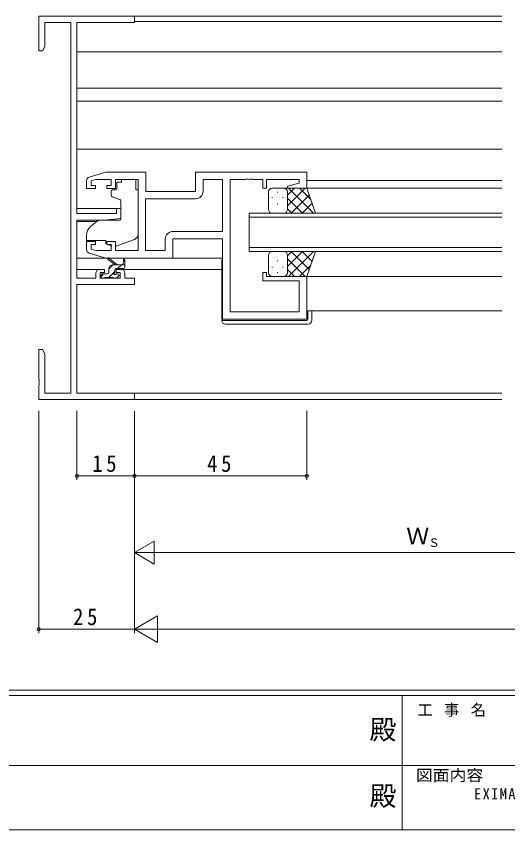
# Model space of a CAD drawing. Units: millimetres on the paper. Extents: x -420 to 373, y -297 to 267.
# Drawn here: x -133.4 to -5.1, y -297 to -84.7 of the extents above; entities that cross this region are included whole.
import ezdxf
from ezdxf.enums import TextEntityAlignment as Align

# ---------------------------------------------------------------- set-up
doc = ezdxf.new("R2010")
doc.units = ezdxf.units.MM
for name, color, linetype, lineweight in [('0-1_YKK_ZWAK', 7, 'Continuous', 9), ('0-3_YKK_11', 7, 'Continuous', 9), ('0-4_YKK_12', 2, 'Continuous', 9), ('0-5_YKK_13', 4, 'Continuous', 9), ('0-7_YKK_D', 6, 'Continuous', 9)]:
    doc.layers.add(name, color=color, linetype=linetype, lineweight=lineweight)
doc.layers.add('0-2_USER1', color=3, linetype='Continuous')
doc.styles.add('ＭＳ ゴシック', font='')
doc.styles.get('ＭＳ ゴシック').set_extended_font_data('MS Gothic')

msp = doc.modelspace()

# ---------------------------------------------------------------- linework, layer by layer
at = {"layer": '0-1_YKK_ZWAK'}
for p, q in [((352.3, -260.6), (-417.7, -260.6)), ((314.5, -262), (-417.7, -262)), ((-32.7, -262), (-32.7, -297)), ((-160.1, -280.199), (-31.3, -280.199)), ((-31.3, -280.199), (97.5, -280.199)), ((-417.7, -297), (314.5, -297))]:
    msp.add_line(p, q, dxfattribs=at)
at = {"layer": '0-3_YKK_11'}
for p, q in [((-127.593, -84.661), (-127.593, -93.661)), ((-102.593, -84.661), (-127.593, -84.661)), ((-102.593, -86.291), (-102.593, -84.661)), ((-125.963, -86.291), (-119.223, -86.291)), ((-125.963, -92.569), (-125.963, -86.291)), ((-119.223, -86.291), (-119.223, -183.031)), ((-117.593, -86.291), (-102.593, -86.291)), ((-117.593, -136.161), (-117.593, -86.291)), ((-126.593, -93.661), (-125.963, -92.569)), ((-127.593, -93.661), (-126.593, -93.661)), ((-114.381, -126.647), (-110.094, -125.361)), ((-112.699, -127.291), (-113.894, -127.649)), ((-108.694, -127.291), (-112.699, -127.291)), ((-110.094, -125.361), (-99.593, -125.361)), ((-108.694, -128.861), (-108.694, -127.291)), ((-107.494, -127.291), (-107.494, -129.661)), ((-101.593, -127.291), (-107.494, -127.291)), ((-101.593, -145.831), (-101.593, -127.291)), ((-99.593, -125.361), (-99.593, -130.361)), ((-86.593, -125.361), (-57.593, -125.361)), ((-86.593, -130.361), (-86.593, -125.361)), ((-84.663, -127.291), (-79.593, -127.291)), ((-84.663, -130.291), (-84.663, -127.291)), ((-79.593, -127.291), (-79.593, -140.831)), ((-73.552, -127.291), (-77.593, -127.291)), ((-77.593, -127.291), (-77.593, -161.831)), ((-73.368, -127.171), (-73.552, -127.291)), ((-72.819, -127.171), (-73.368, -127.171)), ((-72.635, -127.291), (-72.819, -127.171)), ((-72.552, -127.291), (-72.635, -127.291)), ((-72.368, -127.171), (-72.552, -127.291)), ((-71.819, -127.171), (-72.368, -127.171)), ((-71.635, -127.291), (-71.819, -127.171)), ((-69.093, -127.291), (-71.635, -127.291)), ((-69.093, -129.561), (-69.093, -127.291)), ((-68.093, -127.291), (-68.093, -129.561)), ((-59.523, -127.291), (-68.093, -127.291)), ((-59.523, -128.208), (-59.523, -127.291)), ((-57.593, -125.361), (-57.593, -129.561)), ((-115.094, -129.661), (-115.094, -127.605)), ((-113.894, -127.649), (-113.894, -128.861)), ((-113.894, -128.861), (-112.794, -128.861)), ((-112.794, -128.861), (-112.794, -129.661)), ((-109.794, -128.861), (-108.694, -128.861)), ((-109.794, -129.661), (-109.794, -128.861)), ((-62.623, -129.038), (-59.523, -128.208)), ((-62.554, -129.561), (-62.623, -129.038)), ((-112.794, -129.661), (-115.094, -129.661)), ((-107.494, -129.661), (-109.794, -129.661)), ((-99.593, -130.361), (-86.593, -130.361)), ((-68.093, -129.561), (-69.093, -129.561)), ((-57.593, -129.561), (-62.554, -129.561)), ((-99.663, -132.291), (-86.663, -132.291)), ((-99.663, -145.831), (-99.663, -132.291)), ((-99.663, -145.831), (-99.663, -132.291)), ((-107.293, -134.861), (-107.293, -136.161)), ((-106.093, -134.861), (-107.293, -134.861)), ((-106.093, -137.467), (-106.093, -134.861)), ((-107.293, -136.161), (-117.593, -136.161)), ((-117.593, -137.861), (-110.593, -137.861)), ((-117.593, -153.031), (-117.593, -137.861)), ((-110.593, -137.861), (-106.093, -137.467)), ((-79.593, -140.831), (-92.523, -140.831)), ((-115.094, -143.461), (-112.794, -143.461)), ((-115.094, -145.517), (-115.094, -143.461)), ((-113.894, -144.261), (-113.894, -145.472)), ((-112.794, -144.261), (-113.894, -144.261)), ((-112.794, -143.461), (-112.794, -144.261)), ((-109.794, -143.461), (-107.494, -143.461)), ((-109.794, -144.261), (-109.794, -143.461)), ((-108.694, -144.261), (-109.794, -144.261)), ((-108.694, -145.831), (-108.694, -144.261)), ((-107.494, -143.461), (-107.494, -145.831)), ((-94.523, -142.831), (-94.523, -145.831)), ((-92.593, -142.761), (-92.593, -147.761)), ((-79.593, -142.761), (-92.593, -142.761)), ((-79.593, -163.761), (-79.593, -142.761)), ((-110.094, -147.761), (-114.381, -146.474)), ((-113.894, -145.472), (-112.699, -145.831)), ((-112.699, -145.831), (-108.694, -145.831)), ((-107.494, -145.831), (-101.593, -145.831)), ((-94.523, -145.831), (-99.663, -145.831)), ((-92.593, -147.761), (-110.094, -147.761)), ((-112.693, -151.761), (-112.693, -153.031)), ((-110.393, -150.761), (-111.693, -150.761)), ((-111.493, -151.561), (-110.393, -151.561)), ((-111.493, -153.031), (-111.493, -151.561)), ((-110.393, -151.561), (-110.393, -150.761)), ((-107.393, -150.761), (-107.393, -151.561)), ((-106.093, -150.761), (-107.393, -150.761)), ((-107.393, -151.561), (-106.293, -151.561)), ((-106.293, -151.561), (-106.293, -153.031)), ((-105.093, -153.031), (-105.093, -151.761)), ((-69.093, -151.561), (-68.093, -151.561)), ((-69.093, -153.761), (-69.093, -151.561)), ((-68.093, -151.561), (-68.093, -152.561)), ((-68.093, -152.561), (-57.593, -152.561)), ((-57.593, -152.561), (-57.593, -163.761)), ((-112.693, -153.031), (-117.593, -153.031)), ((-117.593, -154.661), (-102.593, -154.661)), ((-117.593, -183.031), (-117.593, -154.661)), ((-106.293, -153.031), (-111.493, -153.031)), ((-102.593, -153.031), (-105.093, -153.031)), ((-102.593, -154.661), (-102.593, -153.031)), ((-59.523, -153.761), (-69.093, -153.761)), ((-59.523, -161.831), (-59.523, -153.761)), ((-77.593, -161.831), (-59.523, -161.831)), ((-57.593, -163.761), (-79.593, -163.761)), ((-127.593, -171.661), (-127.593, -179.202)), ((-126.593, -171.661), (-127.593, -171.661)), ((-125.963, -172.752), (-126.593, -171.661)), ((-125.963, -183.031), (-125.963, -172.752)), ((-127.593, -179.202), (-127.473, -179.386)), ((-127.473, -179.936), (-127.593, -180.119)), ((-127.593, -180.119), (-127.593, -180.202)), ((-127.593, -180.202), (-127.473, -180.386)), ((-127.473, -179.386), (-127.473, -179.936)), ((-127.473, -180.386), (-127.473, -180.936)), ((-127.473, -180.936), (-127.593, -181.119)), ((-127.593, -181.119), (-127.593, -184.661)), ((-127.593, -184.661), (-102.593, -184.661)), ((-119.223, -183.031), (-125.963, -183.031)), ((-102.593, -183.031), (-117.593, -183.031)), ((-102.593, -184.661), (-102.593, -183.031))]:
    msp.add_line(p, q, dxfattribs=at)
for centre, radius, start, end in [((-114.094, -127.605), 1, 106.69925, 180.00003), ((-86.663, -130.291), 2, 270, 359.99998), ((-92.523, -142.831), 2, 90, 179.99998), ((-114.094, -145.517), 1, 179.99995, 253.30074), ((-111.693, -151.761), 1, 90, 179.99998), ((-106.093, -151.761), 1, 0, 89.99998)]:
    msp.add_arc(centre, radius, start, end, dxfattribs=at)
at = {"layer": '0-4_YKK_12'}
for p, q in [((-6.593, -84.661), (-102.893, -84.661)), ((-6.593, -86.061), (-102.593, -86.061)), ((-6.593, -93.961), (-117.593, -93.961)), ((-6.593, -103.461), (-117.593, -103.461)), ((-6.593, -106.861), (-117.593, -106.861)), ((-6.593, -119.361), (-117.593, -119.361)), ((-6.593, -127.561), (-57.593, -127.561)), ((-6.593, -129.561), (-57.838, -129.561)), ((-106.093, -134.861), (-117.593, -134.861)), ((-72.593, -136.061), (-6.593, -136.061)), ((-72.593, -146.061), (-72.593, -136.061)), ((-6.593, -137.061), (-72.593, -137.061)), ((-112.47, -138.261), (-117.593, -138.261)), ((-72.593, -145.061), (-6.593, -145.061)), ((-6.593, -146.061), (-72.593, -146.061)), ((-111.693, -150.761), (-117.593, -150.761)), ((-79.793, -150.761), (-106.093, -150.761)), ((-6.593, -152.561), (-58.093, -152.561)), ((-6.593, -161.561), (-57.593, -161.561)), ((-6.593, -183.031), (-102.893, -183.031)), ((-6.593, -184.661), (-102.893, -184.661))]:
    msp.add_line(p, q, dxfattribs=at)
at = {"layer": '0-5_YKK_13'}
for p, q in [((-105.993, -127.291), (-105.993, -127.961)), ((-105.993, -127.291), (-102.193, -127.291)), ((-102.193, -127.291), (-102.193, -127.961)), ((-107.163, -128.961), (-107.163, -127.961)), ((-105.993, -127.961), (-107.163, -127.961)), ((-107.163, -128.961), (-107.163, -129.661)), ((-102.193, -128.961), (-102.193, -127.961)), ((-102.193, -129.961), (-102.193, -128.961)), ((-108.693, -130.261), (-108.693, -131.31)), ((-107.463, -129.961), (-108.393, -129.961)), ((-102.193, -129.961), (-101.593, -129.961)), ((-101.593, -141.516), (-101.593, -129.961)), ((-67.593, -135.061), (-67.593, -130.561)), ((-66.594, -129.561), (-63.594, -129.561)), ((-65.23, -130.481), (-65.23, -130.681)), ((-57.594, -129.561), (-63.594, -129.561)), ((-62.594, -134.181), (-57.973, -129.561)), ((-62.593, -131.352), (-60.802, -129.561)), ((-62.593, -130.561), (-62.593, -134.161)), ((-62.593, -130.961), (-62.593, -135.06)), ((-62.325, -129.561), (-55.825, -136.061)), ((-61.645, -136.061), (-56.949, -131.365)), ((-59.497, -129.561), (-56.536, -132.521)), ((-55.272, -136.06), (-57.594, -129.561)), ((-108.364, -131.78), (-106.364, -132.508)), ((-106.093, -132.957), (-106.093, -137.563)), ((-66.645, -131.896), (-66.645, -132.096)), ((-65.23, -133.511), (-65.23, -133.711)), ((-63.815, -131.896), (-63.815, -132.096)), ((-62.593, -132.121), (-58.654, -136.061)), ((-58.816, -136.061), (-56.205, -133.449)), ((-62.593, -134.949), (-61.482, -136.061)), ((-106.31, -137.862), (-111.696, -137.909)), ((-63.593, -136.061), (-66.593, -136.061)), ((-63.815, -136.061), (-55.272, -136.06)), ((-112.331, -138.143), (-114.022, -139.563)), ((-115.093, -141.861), (-115.093, -143.161)), ((-115.093, -143.161), (-110.093, -143.161)), ((-110.093, -143.161), (-110.093, -143.461)), ((-110.093, -143.461), (-110.093, -143.958)), ((-108.787, -144.567), (-110.093, -143.958)), ((-107.222, -144.601), (-102.584, -142.927)), ((-63.594, -146.061), (-66.594, -146.061)), ((-63.815, -146.061), (-55.272, -146.061)), ((-62.594, -147.173), (-61.482, -146.061)), ((-62.594, -150.001), (-58.654, -146.061)), ((-62.325, -152.561), (-55.825, -146.061)), ((-61.645, -146.061), (-56.949, -150.757)), ((-58.816, -146.061), (-56.205, -148.673)), ((-55.272, -146.061), (-57.594, -152.561)), ((-110.02, -147.761), (-117.593, -147.761)), ((-107.593, -149.531), (-109.413, -148.13)), ((-106.993, -149.531), (-109.211, -147.848)), ((-105.393, -148.404), (-105.592, -149.531)), ((-105.093, -150.231), (-105.093, -148.231)), ((-79.593, -147.761), (-93.093, -147.761)), ((-79.793, -148.261), (-79.793, -163.761)), ((-79.593, -148.261), (-79.793, -148.261)), ((-67.594, -147.061), (-67.594, -151.561)), ((-65.23, -148.611), (-65.23, -148.411)), ((-62.594, -151.161), (-62.594, -147.061)), ((-62.594, -147.941), (-57.973, -152.561)), ((-62.594, -151.561), (-62.594, -147.961)), ((-108.222, -149.531), (-109.293, -150.602)), ((-109.293, -151.631), (-109.293, -150.531)), ((-108.293, -149.531), (-105.093, -149.531)), ((-107.393, -150.531), (-105.393, -150.531)), ((-105.977, -149.531), (-106.977, -150.531)), ((-66.645, -150.226), (-66.645, -150.026)), ((-63.815, -150.226), (-63.815, -150.026)), ((-59.497, -152.561), (-56.536, -149.6)), ((-110.622, -151.931), (-111.293, -152.602)), ((-111.293, -152.231), (-111.293, -152.731)), ((-109.593, -151.931), (-110.993, -151.931)), ((-110.293, -152.831), (-108.193, -152.831)), ((-107.693, -151.248), (-109.277, -152.831)), ((-107.693, -151.47), (-107.693, -150.831)), ((-106.893, -151.931), (-107.233, -151.931)), ((-107.181, -152.943), (-106.681, -152.443)), ((-66.594, -152.561), (-63.594, -152.561)), ((-65.23, -151.641), (-65.23, -151.441)), ((-57.594, -152.561), (-63.594, -152.561)), ((-62.594, -150.769), (-60.802, -152.561)), ((-110.993, -153.031), (-110.493, -153.031)), ((-107.993, -153.031), (-107.393, -153.031)), ((-57.293, -161.561), (-57.293, -163.761)), ((-56.293, -164.061), (-56.293, -161.561)), ((-79.793, -163.761), (-79.793, -164.061)), ((-79.293, -164.061), (-79.793, -164.061)), ((-57.593, -164.061), (-79.293, -164.061)), ((-78.793, -165.061), (-57.293, -165.061))]:
    msp.add_line(p, q, dxfattribs=at)
for centre, radius, start, end in [((-108.393, -130.261), 0.3, 90, 180), ((-108.193, -131.31), 0.5, 180, 250), ((-107.463, -129.661), 0.3, 270, 0), ((-66.593, -130.561), 1, 90.00157, 180.00157), ((-63.593, -130.561), 1, 0.00157, 90.00157), ((-63.593, -130.561), 1, 0.00157, 90.00157), ((-106.593, -132.957), 0.5, 0, 70), ((-66.593, -135.061), 1, 180.00157, 270.00157), ((-63.593, -135.061), 1, 270.00157, 0.00157), ((-111.688, -138.909), 1, 90.5, 130), ((-106.393, -137.563), 0.3, 270.5, 0), ((-112.093, -141.861), 3, 130, 180), ((-103.093, -141.516), 1.5, 289.85326, 0), ((-108.365, -143.661), 1, 245, 262.59306), ((-107.561, -143.661), 1, 273.88683, 289.85326), ((-66.594, -147.061), 1, 90, 180), ((-63.594, -147.061), 1, 0, 90), ((-109.393, -147.931), 0.2, 24.41711, 264.41711), ((-105.293, -148.231), 0.2, 0, 239.99998), ((-108.293, -150.531), 1, 90, 180), ((-107.393, -150.831), 0.3, 90, 180), ((-105.393, -150.231), 0.3, 270, 0), ((-110.993, -152.231), 0.3, 90, 180), ((-110.993, -152.731), 0.3, 180, 270), ((-110.493, -152.831), 0.2, 270, 0), ((-109.593, -151.631), 0.3, 270, 0), ((-107.993, -152.831), 0.2, 180, 270), ((-107.693, -151.931), 0.25, 123.05573, 326.94426), ((-107.993, -151.47), 0.3, 303.05573, 0), ((-107.233, -152.231), 0.3, 90, 146.94426), ((-106.893, -152.231), 0.3, 314.99998, 90), ((-66.594, -151.561), 1, 180, 270), ((-63.594, -151.561), 1, 270, 0), ((-63.594, -151.561), 1, 270, 0), ((-107.393, -152.731), 0.3, 270, 314.99998), ((-78.793, -164.061), 1, 180, 270), ((-57.593, -163.761), 0.3, 270, 0), ((-57.293, -164.061), 1, 270, 0)]:
    msp.add_arc(centre, radius, start, end, dxfattribs=at)
at = {"layer": '0-7_YKK_D'}
for p, q in [((-127.593, -187.661), (-127.593, -245.661)), ((-117.593, -187.661), (-117.593, -205.661)), ((-102.593, -187.661), (-102.593, -205.661)), ((-102.593, -187.661), (-102.593, -225.661)), ((-102.593, -187.661), (-102.593, -205.661)), ((-102.593, -187.661), (-102.593, -245.661)), ((-102.593, -187.661), (-102.593, -245.661)), ((-57.593, -187.661), (-57.593, -205.661)), ((-117.593, -204.661), (-102.593, -204.661)), ((-102.593, -204.661), (-57.593, -204.661)), ((-102.593, -224.661), (-97.397, -221.661)), ((-97.397, -227.661), (-97.397, -221.661)), ((-102.593, -224.661), (-92.201, -224.661)), ((-102.593, -224.661), (-97.397, -227.661)), ((-96.593, -224.661), (41.407, -224.661)), ((-102.593, -244.661), (-96.531, -241.161)), ((-96.531, -248.161), (-96.531, -241.161)), ((-102.593, -244.661), (-127.593, -244.661)), ((-102.593, -244.661), (-90.469, -244.661)), ((-102.593, -244.661), (-96.531, -248.161)), ((230.407, -244.661), (-95.593, -244.661))]:
    msp.add_line(p, q, dxfattribs=at)
for centre in [(-117.593, -204.661), (-102.593, -204.661), (-102.593, -204.661), (-57.593, -204.661), (-127.593, -244.661)]:
    msp.add_circle(centre, 0.425, dxfattribs=at)

# ---------------------------------------------------------------- texts
at = {"layer": '0-1_YKK_ZWAK', "color": 2, "style": 'ＭＳ ゴシック'}
for p in [(-41.182, -274.956), (-41.182, -292.278)]:
    msp.add_text('殿', height=5.132, dxfattribs=at).set_placement(p, align=Align.BOTTOM_LEFT)
at = {"layer": '0-1_YKK_ZWAK', "style": 'ＭＳ ゴシック', "width": 1.1}
msp.add_text('図面内容', height=2.933, dxfattribs=at).set_placement((-29.083, -285.148), align=Align.BOTTOM_LEFT)
at = {"layer": '0-1_YKK_ZWAK', "insert": (-28.688, -267.533), "char_height": 2.933, "attachment_point": 7, "style": 'ＭＳ ゴシック'}
msp.add_mtext('\\T1.16;工\\~事\\~名', dxfattribs=at)
at = {"layer": '0-2_USER1', "color": 7, "insert": (-13.903, -289.449), "char_height": 2.933, "attachment_point": 7, "style": 'ＭＳ ゴシック'}
msp.add_mtext('\\T1.18;\\W0.95;EXIMA51\\~T-1\\~片引き窓【内動タイプ】', dxfattribs=at)
at = {"layer": '0-7_YKK_D', "color": 3, "style": 'ＭＳ ゴシック'}
msp.add_text('Ｗ', height=4.399, dxfattribs=at).set_placement((-31.593, -223.861), align=Align.BOTTOM_LEFT)
at = {"layer": '0-7_YKK_D', "color": 7, "style": 'ＭＳ ゴシック'}
msp.add_text('Ｓ', height=2.199, dxfattribs=at).set_placement((-25.833, -223.861), align=Align.BOTTOM_LEFT)
at = {"layer": '0-7_YKK_D', "color": 3, "char_height": 4.399, "attachment_point": 7, "style": 'ＭＳ ゴシック'}
for s, insert in [('\\T1.36;\\W0.9;15', (-113.613, -203.661)), ('\\T1.36;\\W0.9;45', (-83.613, -203.661)), ('\\T1.36;\\W0.9;25', (-118.613, -243.661))]:
    msp.add_mtext(s, dxfattribs=dict(at, insert=insert))

doc.saveas('drawing.dxf')
